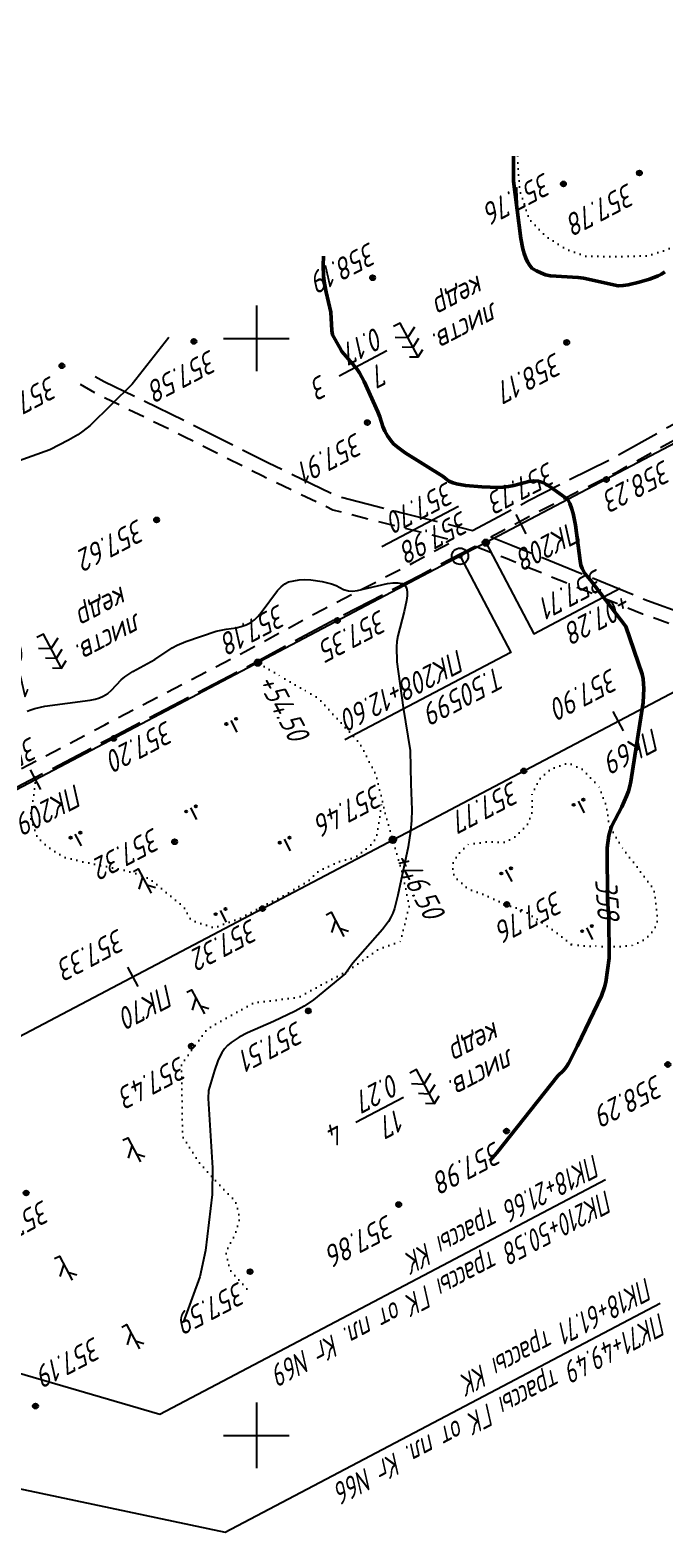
# Model space of a CAD drawing. Extents: x 1516777 to 1518423, y 2190420 to 2191479.
# Drawn here: x 1517558.8 to 1517674.3, y 2190581.3 to 2190856.2 of the extents above; entities that cross this region are included whole.
import ezdxf
from ezdxf.enums import TextEntityAlignment as Align

# ---------------------------------------------------------------- set-up
doc = ezdxf.new("R2010")
doc.units = 0
for name, pattern in [('ИИDash_30_20', [5, 3, -2]), ('ИИDash_80_20', [10, 8, -2]), ('ИИDot', [1, 0, -1])]:
    doc.linetypes.add(name, pattern=pattern)
for name, color, linetype, lineweight in [('ИИ_ГЕОПУНКТ_025', 7, 'Continuous', 25), ('ИИ_ГЕОСЕТКА_025', 3, 'Continuous', 25), ('ИИ_ДОРОГА_025', 7, 'Continuous', 25), ('ИИ_КОНТУР_025', 7, 'ИИDot', 25), ('ИИ_ОТМЕТКА_025', 7, 'Continuous', 25), ('ИИ_ПИКЕТАЖ_025', 7, 'Continuous', 25), ('ИИ_РАЗМЕР_025', 7, 'Continuous', 25), ('ИИ_РЕЛЬЕФ_025', 34, 'Continuous', 25), ('ИИ_РЕЛЬЕФ_050', 34, 'Continuous', 50), ('ИИ_ТРАССА_ТРУБ_025', 7, 'Continuous', 25), ('ИИ_УГОДЬЯ_025', 7, 'Continuous', 25)]:
    doc.layers.add(name, color=color, linetype=linetype, lineweight=lineweight)
doc.styles.add('VNIPISIMPLEXCUR', font='simplex.shx', dxfattribs={"width": 0.8, "oblique": 15})
doc.dimstyles.new('ИИ-2000-м-dm$2', dxfattribs={"dimscale": 2, "dimtxt": 2.5, "dimasz": 2.5, "dimexe": 1.25, "dimexo": 0, "dimgap": 1, "dimtad": 2, "dimtoh": 1, "dimzin": 1, "dimdsep": 46, "dimtxsty": 'VNIPISIMPLEXCUR', "dimcen": 2.5, "dimaunit": 1, "dimazin": 0, "dimtfac": 1, "dimtmove": 1, "dimatfit": 2, "dimfxl": 1, "dimarcsym": 0})

# ---------------------------------------------------------------- blocks, each defined once
blk = doc.blocks.new('ИИ05383')
at = {"color": 0, "linetype": 'Continuous', "lineweight": 25}
for points in [[(0, 1.66), (-0.59, 2.25)], [(0.5, 0), (0, 0), (0, 2.5)], [(0, 0.83), (0.83, 1.66)]]:
    blk.add_lwpolyline(points, dxfattribs=at)
blk = doc.blocks.new('ИИ05407')
at = {"linetype": 'Continuous', "lineweight": 25}
h = blk.add_hatch(color=0, dxfattribs=at)
edge = h.paths.add_edge_path()
edge.add_arc((-0.5, 0.1), 0.1, 0, 360)
h = blk.add_hatch(color=0, dxfattribs=at)
edge = h.paths.add_edge_path()
edge.add_arc((0.5, 0.1), 0.1, 0, 360)
at = {"color": 0, "linetype": 'Continuous', "lineweight": 25}
blk.add_lwpolyline([(0, 0), (0, 1.2)], dxfattribs=at)
for centre in [(-0.5, 0.1), (0.5, 0.1)]:
    blk.add_circle(centre, 0.1, dxfattribs=at)
blk = doc.blocks.new('PICKET')
at = {"color": 0, "linetype": 'Continuous', "lineweight": 25}
for p, q in [((-0.23, 0), (0.23, 0)), ((0, 0.23), (0, -0.23))]:
    blk.add_line(p, q, dxfattribs=at)
blk.add_circle((0, 0), 0.23, dxfattribs=at)
at = {"color": 0, "linetype": 'Continuous', "style": 'VNIPISIMPLEXCUR', "oblique": 15, "width": 0.8}
blk.add_attdef('OTMETKA', (1.25, 0.3), '', height=2, dxfattribs=at)
at = {"color": 8, "linetype": 'Continuous', "style": 'VNIPISIMPLEXCUR', "oblique": 15, "width": 0.8, "flags": 1}
blk.add_attdef('NOMER', (1.25, -2.7), '', height=2, dxfattribs=at)
blk = doc.blocks.new('ИИ050052Р')
at = {"linetype": 'Continuous', "lineweight": 25}
h = blk.add_hatch(color=0, dxfattribs=at)
edge = h.paths.add_edge_path()
edge.add_arc((0, 0), 0.15, 0, 360)
at = {"color": 0, "linetype": 'Continuous', "lineweight": 25}
for radius in [0.75, 0.15]:
    blk.add_circle((0, 0), radius, dxfattribs=at)
at = {"color": 0, "linetype": 'Continuous', "style": 'VNIPISIMPLEXCUR', "oblique": 15, "width": 0.8}
for tag, p in [('CENTRE', (1.45, 0.7)), ('HEIGHT', (1.45, -2.7))]:
    blk.add_attdef(tag, p, '', height=2, dxfattribs=at)
for tag, p in [('NUMBER', (-2, -1)), ('STATIONING', (-2, -4.4)), ('ALPHA', (-2, -7.8))]:
    blk.add_attdef(tag, text='', height=2, dxfattribs=at).set_placement(p, align=Align.RIGHT)
at = {"color": 253, "linetype": 'Continuous', "style": 'VNIPISIMPLEXCUR', "oblique": 15, "width": 0.8, "flags": 1}
blk.add_attdef('NOTE', text='', height=1.6, dxfattribs=at).set_placement((-2, -10.8), align=Align.RIGHT)
blk = doc.blocks.new('ИИ15001')
at = {"color": 0, "linetype": 'Continuous', "lineweight": 25}
blk.add_lwpolyline([(0, 1), (0, -1)], dxfattribs=at)
at = {"color": 0, "linetype": 'Continuous', "lineweight": 25, "style": 'VNIPISIMPLEXCUR', "oblique": 15, "width": 0.8}
blk.add_attdef('STATIONING', text='', height=2, dxfattribs=at).set_placement((0, 2), align=Align.CENTER)
at = {"color": 7, "linetype": 'Continuous', "lineweight": 25, "style": 'VNIPISIMPLEXCUR', "oblique": 15, "width": 0.8}
blk.add_attdef('HEIGHT', text='', height=2, dxfattribs=at).set_placement((0, -2), align=Align.TOP_CENTER)
blk = doc.blocks.new('ИИ15002')
at = {"linetype": 'Continuous', "lineweight": 25}
h = blk.add_hatch(color=0, dxfattribs=at)
edge = h.paths.add_edge_path()
edge.add_arc((0, 0), 0.3, 0, 360)
at = {"color": 0, "linetype": 'Continuous', "lineweight": 25}
blk.add_circle((0, 0), 0.3, dxfattribs=at)
at = {"color": 0, "linetype": 'Continuous', "style": 'VNIPISIMPLEXCUR', "oblique": 15, "width": 0.8}
blk.add_attdef('STATIONING', (1, 1.3), '', height=2, rotation=90, dxfattribs=at)
at = {"color": 7, "linetype": 'Continuous', "style": 'VNIPISIMPLEXCUR', "oblique": 15, "width": 0.8}
blk.add_attdef('HEIGHT', text='', height=2, dxfattribs=at).set_placement((0, -1.3), align=Align.TOP_CENTER)
blk = doc.blocks.new('ИИ053672А')
at = {"color": 0, "linetype": 'Continuous'}
for points in [[(0.7, 3.1), (0, 3.5), (-0.7, 3.1)], [(0, 3.5), (0, 0), (0.7, 0)], [(1, 0.92), (0, 1.5), (-1, 0.92)], [(0.85, 2.01), (0, 2.5), (-0.85, 2.01)]]:
    blk.add_lwpolyline(points, dxfattribs=at)
at = {"color": 0, "linetype": 'Continuous', "style": 'VNIPISIMPLEXCUR', "oblique": 15, "width": 0.8}
blk.add_attdef('RACE1', text='', height=2, dxfattribs=at).set_placement((-2, 2.25), align=Align.RIGHT)
blk.add_attdef('HEIGHT', (2, 2.25), '', height=2, dxfattribs=at)
blk.add_attdef('DISTANCE', text='', height=2, dxfattribs=at).set_placement((8.5, 1.75), align=Align.MIDDLE_LEFT)
blk.add_attdef('RACE2', text='', height=2, dxfattribs=at).set_placement((-2, 1.25), align=Align.TOP_RIGHT)
blk.add_attdef('THICKNESS', text='', height=2, dxfattribs=at).set_placement((2, 1.25), align=Align.TOP_LEFT)
blk = doc.blocks.new('ИИ05012')
at = {"color": 0, "linetype": 'Continuous', "lineweight": 25, "flags": 128}
for points in [[(0, 3), (0, -3)], [(-3, 0), (3, 0)]]:
    blk.add_lwpolyline(points, dxfattribs=at)
blk = doc.blocks.new('ИИ150022')
at = {"color": 0, "linetype": 'Continuous', "style": 'VNIPISIMPLEXCUR', "oblique": 15, "width": 0.8}
for tag, p in [('STATIONING1', (1, 4.7)), ('STATIONING2', (1, 1.3))]:
    blk.add_attdef(tag, p, '', height=2, dxfattribs=at)
at = {"color": 7, "linetype": 'Continuous', "style": 'VNIPISIMPLEXCUR', "oblique": 15, "width": 0.8}
blk.add_attdef('HEIGHT', text='', height=2, dxfattribs=at).set_placement((0, -1.3), align=Align.TOP_CENTER)
blk = doc.blocks.new('*D37')
at = {"layer": 'Defpoints', "color": 0, "transparency": 16777216}
for p in [(1516997.99, 2191462.82), (1518374.71, 2191103.61), (1517445.63, 2190623.9), (1517459.23, 2190587.38), (1517312.46, 2190543.97)]:
    blk.add_point(p, dxfattribs=at)
at = {"layer": 'ИИ_РАЗМЕР_025', "color": 0, "lineweight": -2, "transparency": 16777216}
for p, q in [((1517451.91, 2190631.64), (1517459.4, 2190635.59)), ((1517448.2, 2190623.46), (1517451.91, 2190631.64))]:
    blk.add_line(p, q, dxfattribs=at)
blk.add_arc((1517445.24, 2190613.92), 9.98, 50.8939, 94.6714, dxfattribs=at)
at = {"layer": 'ИИ_РАЗМЕР_025', "color": 0, "transparency": 16777216}
for points in [[(1517444.62, 2190623.24), (1517444.24, 2190624.52), (1517440.59, 2190622.76)], [(1517452.06, 2190622.09), (1517451.02, 2190621.25), (1517454.08, 2190618.58)]]:
    blk.add_solid(points, dxfattribs=at)
at = {"layer": 'ИИ_РАЗМЕР_025', "color": 0, "transparency": 16777216, "insert": (1517457.5, 2190631.19), "char_height": 4, "attachment_point": 5, "rotation": 207.7821, "style": 'VNIPISIMPLEXCUR'}
blk.add_mtext('90%%d', dxfattribs=at)
blk = doc.blocks.new('*D38')
at = {"layer": 'Defpoints', "color": 0, "transparency": 16777216}
for p in [(1518374.71, 2191103.61), (1517383.3, 2190581.34), (1517389.76, 2190577.24), (1517312.46, 2190543.97), (1517433.62, 2190485.82)]:
    blk.add_point(p, dxfattribs=at)
at = {"layer": 'ИИ_РАЗМЕР_025', "color": 0, "lineweight": -2, "transparency": 16777216}
for p, q in [((1517396.55, 2190576.56), (1517404.05, 2190580.5)), ((1517390.59, 2190579.05), (1517396.55, 2190576.56))]:
    blk.add_line(p, q, dxfattribs=at)
blk.add_arc((1517383.32, 2190581.3), 7.61, 328.2344, 357.3275, dxfattribs=at)
at = {"layer": 'ИИ_РАЗМЕР_025', "color": 0, "transparency": 16777216}
for points in [[(1517390.28, 2190580.8), (1517391.58, 2190581.09), (1517390.06, 2190584.85)], [(1517390.25, 2190576.81), (1517389.34, 2190577.78), (1517386.87, 2190574.56)]]:
    blk.add_solid(points, dxfattribs=at)
at = {"layer": 'ИИ_РАЗМЕР_025', "color": 0, "transparency": 16777216, "insert": (1517402.14, 2190576.11), "char_height": 4, "attachment_point": 5, "rotation": 207.7821, "style": 'VNIPISIMPLEXCUR'}
blk.add_mtext('90%%d', dxfattribs=at)
blk = doc.blocks.new('*D39')
at = {"layer": 'Defpoints', "color": 0, "transparency": 16777216}
for p in [(1518374.71, 2191103.61), (1517346.49, 2190565.29), (1517354.45, 2190558.5), (1517312.46, 2190543.97), (1517398.19, 2190467.15)]:
    blk.add_point(p, dxfattribs=at)
at = {"layer": 'ИИ_РАЗМЕР_025', "color": 0, "lineweight": -2, "transparency": 16777216}
blk.add_arc((1517347.89, 2190562.63), 7.75, 327.6817, 357.8802, dxfattribs=at)
at = {"layer": 'ИИ_РАЗМЕР_025', "color": 0, "transparency": 16777216}
for points in [[(1517354.99, 2190562.2), (1517356.29, 2190562.5), (1517354.75, 2190566.25)], [(1517354.89, 2190558), (1517353.99, 2190558.98), (1517351.5, 2190555.78)]]:
    blk.add_solid(points, dxfattribs=at)
at = {"layer": 'ИИ_РАЗМЕР_025', "color": 0, "transparency": 16777216, "insert": (1517360.55, 2190560.37), "char_height": 4, "attachment_point": 5, "rotation": 207.7821, "style": 'VNIPISIMPLEXCUR'}
blk.add_mtext('90%%d', dxfattribs=at)
blk = doc.blocks.new('*D40')
at = {"layer": 'Defpoints', "color": 0, "transparency": 16777216}
for p in [(1518374.71, 2191103.61), (1517312.46, 2190543.97), (1517312.46, 2190543.97), (1517316.73, 2190536.61), (1517283.12, 2190423.93)]:
    blk.add_point(p, dxfattribs=at)
at = {"layer": 'ИИ_РАЗМЕР_025', "color": 0, "lineweight": -2, "transparency": 16777216}
for p, q in [((1517319.17, 2190538.73), (1517325.54, 2190526.65)), ((1517325.54, 2190526.65), (1517340.04, 2190534.3))]:
    blk.add_line(p, q, dxfattribs=at)
blk.add_arc((1517312.46, 2190543.97), 8.51, 283.4479, 0.5992, dxfattribs=at)
at = {"layer": 'ИИ_РАЗМЕР_025', "color": 0, "transparency": 16777216}
for points in [[(1517320.32, 2190543.89), (1517321.62, 2190544.22), (1517319.99, 2190547.94)], [(1517314.44, 2190535.03), (1517314.44, 2190536.36), (1517310.44, 2190535.7)]]:
    blk.add_solid(points, dxfattribs=at)
at = {"layer": 'ИИ_РАЗМЕР_025', "color": 0, "transparency": 16777216, "insert": (1517334.81, 2190527.72), "char_height": 4, "attachment_point": 5, "rotation": 207.7821, "style": 'VNIPISIMPLEXCUR'}
blk.add_mtext("131°31'", dxfattribs=at)
blk = doc.blocks.new('*D41')
at = {"layer": 'Defpoints', "color": 0, "transparency": 16777216}
for p in [(1516997.99, 2191462.82), (1517637.12, 2190760.28), (1517426.98, 2190659.79), (1517400.06, 2190635.39), (1517459.23, 2190587.38)]:
    blk.add_point(p, dxfattribs=at)
at = {"layer": 'ИИ_РАЗМЕР_025', "color": 0, "lineweight": -2, "transparency": 16777216}
for p, q in [((1517435.44, 2190666.61), (1517442.94, 2190670.56)), ((1517429.66, 2190659.33), (1517435.44, 2190666.61))]:
    blk.add_line(p, q, dxfattribs=at)
blk.add_arc((1517426.57, 2190649.36), 10.44, 49.8774, 95.6874, dxfattribs=at)
at = {"layer": 'ИИ_РАЗМЕР_025', "color": 0, "transparency": 16777216}
for points in [[(1517425.73, 2190659.11), (1517425.35, 2190660.38), (1517421.71, 2190658.59)], [(1517433.82, 2190657.76), (1517432.78, 2190656.92), (1517435.81, 2190654.22)]]:
    blk.add_solid(points, dxfattribs=at)
at = {"layer": 'ИИ_РАЗМЕР_025', "color": 0, "transparency": 16777216, "insert": (1517441.03, 2190666.17), "char_height": 4, "attachment_point": 5, "rotation": 207.7821, "style": 'VNIPISIMPLEXCUR'}
blk.add_mtext('90%%d', dxfattribs=at)

msp = doc.modelspace()

# ---------------------------------------------------------------- linework, layer by layer
at = {"layer": 'ИИ_ГЕОПУНКТ_025', "elevation": -4.39}
for points in [[(1517636.819, 2190769.379), (1517622.841, 2190762.015)], [(1517637.12, 2190760.28), (1517646.357, 2190742.747), (1517616.097, 2190726.805)]]:
    msp.add_lwpolyline(points, dxfattribs=at)
at = {"layer": 'ИИ_ДОРОГА_025', "linetype": 'ИИDash_80_20', "flags": 128}
for points in [[(1517639.369, 2190764.985), (1517644.163, 2190767.511), (1517649.587, 2190770.433), (1517656.941, 2190774.176), (1517664.58, 2190777.988), (1517674.98, 2190783.801), (1517684.176, 2190788.73), (1517697.522, 2190795.721), (1517711.331, 2190802.988), (1517728.343, 2190812.139), (1517741.528, 2190818.933), (1517752.694, 2190824.662), (1517767.408, 2190832.187), (1517779.051, 2190839.002), (1517789.992, 2190844.614), (1517803.344, 2190851.798), (1517817.037, 2190858.666), (1517831.335, 2190866.257), (1517856.639, 2190879.219), (1517876.395, 2190889.646), (1517887.535, 2190896.202), (1517902.544, 2190904.108), (1517917.684, 2190912.222), (1517927.845, 2190917.574), (1517945.302, 2190926.771), (1517966.397, 2190937.261), (1517985.624, 2190947.597), (1517994.283, 2190952.109), (1517997.892, 2190953.931), (1517999.646, 2190954.898), (1518008.078, 2190959.486), (1518018.798, 2190964.763), (1518035.591, 2190973.732), (1518049.699, 2190980.715), (1518052.887, 2190982.394), (1518056.523, 2190984.447), (1518059.909, 2190986.253), (1518063.365, 2190988.218), (1518066.641, 2190989.98), (1518070.852, 2190992.4), (1518075.312, 2190994.9), (1518079.062, 2190996.976), (1518085.686, 2191000.694), (1518088.55, 2191002.15), (1518088.8, 2191002.286), (1518093.557, 2191004.864), (1518097.985, 2191006.821), (1518101.354, 2191008.343), (1518106.023, 2191010.682), (1518110.908, 2191013.255), (1518115.302, 2191015.691), (1518119.014, 2191017.81), (1518124.07, 2191020.361), (1518129.024, 2191022.884), (1518134.936, 2191025.848), (1518143.333, 2191030.331), (1518151.611, 2191034.633), (1518159.438, 2191038.702), (1518165.776, 2191042.116), (1518173.176, 2191046.013), (1518181.88, 2191050.598), (1518188.366, 2191053.89), (1518194.298, 2191057.098), (1518199.687, 2191059.969), (1518204.693, 2191063.958), (1518207.049, 2191065.908), (1518208.568, 2191067.21), (1518210.998, 2191068.534), (1518214.159, 2191069.77), (1518217.421, 2191071.264), (1518221.975, 2191072.988), (1518225.595, 2191074.106), (1518229.415, 2191076.383), (1518233.842, 2191078.152), (1518241.544, 2191082.418), (1518247.909, 2191085.467), (1518251.779, 2191087.439), (1518254.542, 2191088.928), (1518257.464, 2191090.399), (1518262.491, 2191092.946), (1518271.712, 2191097.938), (1518281.797, 2191103.15), (1518287.664, 2191106.153), (1518293.094, 2191109.137), (1518297.579, 2191111.378), (1518301.112, 2191113.243), (1518303.993, 2191115.094), (1518307.633, 2191116.741), (1518313.541, 2191119.924), (1518316.327, 2191121.327), (1518319.607, 2191122.88)], [(1517642.706, 2190763.804), (1517646.373, 2190762.382), (1517671.272, 2190752.235), (1517690.556, 2190745.311), (1517707.985, 2190741.988), (1517718.885, 2190742.215), (1517730.452, 2190744.619), (1517741.78, 2190747.952), (1517767.338, 2190757.936), (1517792.022, 2190765.499), (1517821.583, 2190774.45), (1517864.349, 2190788.733), (1517898.746, 2190798.952), (1517931.206, 2190809.766), (1517969.377, 2190822.242)], [(1517570.637, 2190793.072), (1517572.243, 2190792.168), (1517588.136, 2190784.401), (1517602.193, 2190777.32), (1517614.851, 2190771.226), (1517626.808, 2190768.124), (1517639.369, 2190764.985)], [(1517483.328, 2190679.397), (1517536.684, 2190707.867), (1517573.57, 2190727.244), (1517599.175, 2190740.618), (1517613.453, 2190748.352), (1517629.999, 2190756.895), (1517635.241, 2190759.768), (1517639.866, 2190762.117)]]:
    msp.add_lwpolyline(points, dxfattribs=at)
at = {"layer": 'ИИ_ДОРОГА_025', "linetype": 'ИИDash_30_20', "flags": 128}
for points in [[(1517642.706, 2190763.804), (1517645.386, 2190765.216), (1517650.794, 2190768.13), (1517658.111, 2190771.855), (1517665.795, 2190775.689), (1517676.229, 2190781.52), (1517685.394, 2190786.433), (1517698.73, 2190793.419), (1517712.552, 2190800.693), (1517729.555, 2190809.838), (1517742.717, 2190816.621), (1517753.879, 2190822.348), (1517768.657, 2190829.906), (1517780.302, 2190836.721), (1517791.201, 2190842.312), (1517804.543, 2190849.49), (1517818.23, 2190856.356), (1517832.537, 2190863.952), (1517857.839, 2190876.912), (1517877.662, 2190887.375), (1517888.801, 2190893.93), (1517903.764, 2190901.812), (1517918.904, 2190909.926), (1517929.057, 2190915.273), (1517946.487, 2190924.457), (1517967.591, 2190934.952), (1517986.84, 2190945.299), (1517995.469, 2190949.795), (1517999.106, 2190951.632), (1518000.895, 2190952.617), (1518009.274, 2190957.177), (1518019.985, 2190962.449), (1518036.78, 2190971.419), (1518050.881, 2190978.399), (1518054.132, 2190980.112), (1518057.774, 2190982.167), (1518061.163, 2190983.976), (1518064.623, 2190985.943), (1518067.905, 2190987.707), (1518072.135, 2190990.139), (1518076.577, 2190992.628), (1518080.328, 2190994.705), (1518086.912, 2190998.401), (1518089.759, 2190999.848), (1518090.039, 2191000), (1518094.704, 2191002.528), (1518099.046, 2191004.447), (1518102.472, 2191005.995), (1518107.211, 2191008.369), (1518112.144, 2191010.967), (1518116.577, 2191013.425), (1518120.245, 2191015.519), (1518125.246, 2191018.042), (1518130.196, 2191020.564), (1518136.131, 2191023.539), (1518144.545, 2191028.03), (1518152.81, 2191032.326), (1518160.654, 2191036.403), (1518166.999, 2191039.821), (1518174.388, 2191043.713), (1518183.074, 2191048.289), (1518189.573, 2191051.587), (1518195.528, 2191054.807), (1518201.121, 2191057.787), (1518206.332, 2191061.939), (1518208.723, 2191063.919), (1518210.052, 2191065.057), (1518212.098, 2191066.172), (1518215.175, 2191067.375), (1518218.423, 2191068.863), (1518222.82, 2191070.527), (1518226.66, 2191071.713), (1518230.57, 2191074.044), (1518234.959, 2191075.798), (1518242.737, 2191080.106), (1518249.061, 2191083.136), (1518252.986, 2191085.136), (1518255.743, 2191086.622), (1518258.637, 2191088.078), (1518263.698, 2191090.643), (1518272.928, 2191095.64), (1518282.987, 2191100.838), (1518288.882, 2191103.856), (1518294.302, 2191106.834), (1518298.768, 2191109.066), (1518302.423, 2191110.996), (1518305.238, 2191112.804), (1518308.787, 2191114.409), (1518314.742, 2191117.618), (1518317.468, 2191118.991), (1518320.446, 2191120.4)], [(1517567.899, 2190791.63), (1517571.033, 2190789.865), (1517586.98, 2190782.072), (1517601.045, 2190774.987), (1517613.952, 2190768.773), (1517626.166, 2190765.604), (1517636.102, 2190763.121)], [(1517482.126, 2190681.703), (1517535.467, 2190710.164), (1517572.364, 2190729.547), (1517597.954, 2190742.914), (1517612.237, 2190750.65), (1517628.778, 2190759.191), (1517634.027, 2190762.068), (1517636.102, 2190763.121)], [(1517639.866, 2190762.117), (1517645.413, 2190759.966), (1517670.342, 2190749.806), (1517689.869, 2190742.795), (1517707.767, 2190739.383), (1517719.179, 2190739.621), (1517731.085, 2190742.095), (1517737.269, 2190743.915)]]:
    msp.add_lwpolyline(points, dxfattribs=at)
at = {"layer": 'ИИ_КОНТУР_025', "flags": 128}
for points in [[(1517688.188, 2190854.999), (1517691.181, 2190853.069), (1517694.806, 2190852.43), (1517701.309, 2190852.217), (1517703.761, 2190850.939), (1517707.919, 2190846.571), (1517708.025, 2190842.31), (1517706.426, 2190835.812), (1517703.761, 2190831.87), (1517697.045, 2190825.266), (1517690.222, 2190820.898), (1517681.48, 2190818.874), (1517674.551, 2190816.104), (1517671.422, 2190815.061), (1517665.697, 2190814.909), (1517659.834, 2190815.016), (1517656.422, 2190816.294), (1517652.691, 2190818.638), (1517649.706, 2190821.727), (1517648, 2190827.053), (1517647.574, 2190832.699), (1517647.73, 2190833.686)], [(1517598.29, 2190626.739), (1517595.208, 2190630.127), (1517594.421, 2190633.468), (1517596.191, 2190636.81), (1517596.978, 2190639.758), (1517596.191, 2190642.707), (1517593.831, 2190645.065), (1517589.7, 2190649.586), (1517586.552, 2190654.5), (1517586.356, 2190667.669), (1517591.077, 2190674.156), (1517599.535, 2190678.873), (1517607.6, 2190679.856), (1517616.452, 2190684.574), (1517622.353, 2190688.701), (1517626.287, 2190690.077), (1517627.861, 2190696.564), (1517626.68, 2190702.264), (1517623.73, 2190712.485), (1517621.763, 2190720.544), (1517618.812, 2190726.244), (1517611.321, 2190734.38), (1517608.961, 2190735.756), (1517604.24, 2190738.508), (1517599.995, 2190741.062)], [(1517559.859, 2190720.041), (1517559.504, 2190717.309), (1517559.093, 2190714.777), (1517558.789, 2190712.654), (1517560.079, 2190709.091), (1517561.9, 2190707.347), (1517564.859, 2190705.452), (1517568.273, 2190704.618), (1517571.763, 2190703.86), (1517575.557, 2190703.177), (1517578.44, 2190702.343), (1517580.64, 2190701.434), (1517583.447, 2190699.083), (1517586.773, 2190696.34), (1517588.052, 2190693.956), (1517592.3, 2190692.54), (1517597.276, 2190694.385), (1517601.504, 2190696.635), (1517605.104, 2190698.498), (1517609.346, 2190700.966), (1517611.276, 2190702.87), (1517614.958, 2190704.569), (1517618.074, 2190705.422), (1517620.686, 2190707.466), (1517621.897, 2190708.955), (1517622.932, 2190715.755)]]:
    msp.add_lwpolyline(points, dxfattribs=at)
msp.add_lwpolyline([(1517657.377, 2190689.514), (1517654.497, 2190691.799), (1517651.618, 2190693.83), (1517648.23, 2190695.946), (1517645.35, 2190696.793), (1517641.962, 2190698.401), (1517638.658, 2190699.586), (1517636.032, 2190701.871), (1517635.694, 2190703.987), (1517636.71, 2190705.934), (1517638.658, 2190707.796), (1517642.046, 2190708.219), (1517645.265, 2190708.134), (1517647.298, 2190709.235), (1517649.331, 2190711.266), (1517650.262, 2190713.636), (1517650.262, 2190716.852), (1517651.533, 2190719.561), (1517653.65, 2190721.507), (1517656.784, 2190722.608), (1517659.495, 2190721.423), (1517662.46, 2190718.206), (1517663.815, 2190714.651), (1517664.323, 2190711.097), (1517666.695, 2190707.119), (1517669.744, 2190703.141), (1517672.454, 2190699.501), (1517672.878, 2190696.623), (1517673.132, 2190693.915), (1517672.454, 2190692.138), (1517670.845, 2190690.445), (1517668.473, 2190689.344), (1517666.017, 2190689.091), (1517661.867, 2190689.175), (1517659.918, 2190689.26)], close=True, dxfattribs=at)
at = {"layer": 'ИИ_ПИКЕТАЖ_025', "color": 4, "elevation": 357.71}
msp.add_lwpolyline([(1517641.825, 2190762.758), (1517650.571, 2190746.155), (1517666.329, 2190754.457)], dxfattribs=at)
at = {"layer": 'ИИ_ПИКЕТАЖ_025'}
for points, elevation in [([(1517426.573, 2190649.358), (1517582.403, 2190603.865), (1517663.606, 2190646.645)], 356.28), ([(1517445.262, 2190613.886), (1517594.293, 2190582.333), (1517673.604, 2190624.117)], 356.75)]:
    msp.add_lwpolyline(points, dxfattribs=dict(at, elevation=elevation))
at = {"layer": 'ИИ_РЕЛЬЕФ_025', "elevation": 357.5}
for points in [[(1517584.047, 2190800.137), (1517577.345, 2190791.679), (1517569.699, 2190784.123), (1517568.377, 2190783.057), (1517567.484, 2190782.437), (1517565.748, 2190781.428), (1517562.34, 2190779.69), (1517555.899, 2190777.347)], [(1517558.219, 2190732.015), (1517558.882, 2190732.304), (1517559.654, 2190732.55), (1517561.464, 2190732.935), (1517569.741, 2190734.04), (1517570.615, 2190734.239), (1517571.397, 2190734.474), (1517572.071, 2190734.751), (1517572.931, 2190735.268), (1517573.624, 2190735.852), (1517575.346, 2190737.727), (1517576.021, 2190738.299), (1517577.499, 2190739.256), (1517581.506, 2190741.459), (1517584.646, 2190743.555), (1517585.548, 2190744.042), (1517587.172, 2190744.739), (1517592.691, 2190746.623), (1517594.511, 2190746.963), (1517596.34, 2190747.257), (1517597.242, 2190747.472), (1517598.128, 2190747.778), (1517598.992, 2190748.209), (1517599.65, 2190748.687), (1517600.28, 2190749.3), (1517600.89, 2190750.017), (1517603.877, 2190754.024), (1517604.513, 2190754.685), (1517605.178, 2190755.224), (1517605.88, 2190755.608), (1517606.821, 2190755.819), (1517607.817, 2190755.981), (1517608.857, 2190756.039), (1517609.922, 2190755.965), (1517611.968, 2190755.647), (1517613.693, 2190755.275), (1517614.534, 2190754.972), (1517615.899, 2190754.203), (1517616.793, 2190753.955), (1517617.532, 2190753.939), (1517618.431, 2190754.052), (1517623.916, 2190755.297), (1517624.929, 2190755.436), (1517625.82, 2190755.458), (1517626.549, 2190755.325), (1517627.076, 2190755.004), (1517627.378, 2190754.51), (1517627.513, 2190753.863), (1517627.507, 2190753.084), (1517627.386, 2190752.196), (1517626.909, 2190750.179), (1517625.76, 2190745.797), (1517625.588, 2190744.757), (1517625.516, 2190743.783), (1517625.626, 2190741.007), (1517626.732, 2190732.688), (1517628.051, 2190724.851), (1517628.153, 2190718.816), (1517628.329, 2190714.056), (1517628.282, 2190712.108), (1517628.117, 2190710.18), (1517627.672, 2190707.312), (1517625.803, 2190698.509), (1517625.181, 2190696.072), (1517624.894, 2190695.229), (1517624.467, 2190694.333), (1517624.062, 2190693.668), (1517623.016, 2190692.248), (1517617.606, 2190686.095), (1517616.222, 2190684.186), (1517610.389, 2190679.389), (1517608.723, 2190678.255), (1517607.057, 2190677.314), (1517603.137, 2190675.485), (1517598.367, 2190673.365), (1517596.883, 2190672.589), (1517596.292, 2190672.22), (1517595.417, 2190671.605), (1517594.761, 2190671.066), (1517594.221, 2190670.482), (1517593.692, 2190669.734), (1517593.319, 2190669.063), (1517592.983, 2190668.292), (1517592.387, 2190666.54), (1517591.263, 2190662.852), (1517591.205, 2190661.39), (1517591.984, 2190648.778), (1517591.934, 2190643.908), (1517590.73, 2190633.735), (1517589.705, 2190628.902), (1517586.655, 2190620.609)]]:
    msp.add_lwpolyline(points, dxfattribs=at)
at = {"layer": 'ИИ_РЕЛЬЕФ_050', "elevation": 358}
for points in [[(1517674.469, 2190812.144), (1517673.827, 2190811.699), (1517673.237, 2190811.417), (1517671.66, 2190810.806), (1517669.756, 2190810.222), (1517667.77, 2190809.776), (1517666.823, 2190809.639), (1517665.946, 2190809.577), (1517659.594, 2190810.983), (1517658.637, 2190811.121), (1517653.594, 2190811.402), (1517652.682, 2190811.609), (1517651.846, 2190811.936), (1517651.049, 2190812.321), (1517650.289, 2190812.766), (1517649.83, 2190813.302), (1517649.434, 2190813.935), (1517649.093, 2190814.655), (1517648.803, 2190815.454), (1517648.557, 2190816.322), (1517648.174, 2190818.227), (1517646.858, 2190828.691), (1517646.846, 2190833.22)], [(1517612.234, 2190814.987), (1517612.196, 2190813.293), (1517612.26, 2190811.394), (1517612.362, 2190810.359), (1517612.714, 2190808.436), (1517613.592, 2190804.765), (1517613.725, 2190801.429), (1517613.888, 2190800.663), (1517615.149, 2190798.38), (1517615.598, 2190797.633), (1517618.282, 2190794.471), (1517618.787, 2190793.726), (1517619.674, 2190792.118), (1517622.138, 2190786.587), (1517622.486, 2190785.715), (1517623.077, 2190783.959), (1517623.424, 2190783.086), (1517623.874, 2190782.227), (1517624.476, 2190781.385), (1517625.016, 2190780.806), (1517625.646, 2190780.236), (1517627.121, 2190779.124), (1517634.038, 2190774.799), (1517635.097, 2190773.995), (1517635.856, 2190773.65), (1517636.475, 2190773.487), (1517638.101, 2190773.209), (1517641.097, 2190772.929), (1517644.106, 2190772.844), (1517644.985, 2190772.865), (1517645.967, 2190772.976), (1517646.922, 2190773.19), (1517649.646, 2190773.922), (1517650.513, 2190774.017), (1517651.364, 2190773.95), (1517652.182, 2190773.705), (1517652.969, 2190773.317), (1517653.734, 2190772.827), (1517656.734, 2190770.599), (1517657.124, 2190769.902), (1517657.451, 2190769.058), (1517657.723, 2190768.094), (1517658.139, 2190765.921), (1517658.983, 2190759.429), (1517659.157, 2190758.644), (1517659.363, 2190758.017), (1517659.869, 2190757.107), (1517660.916, 2190755.915), (1517667.318, 2190747.483), (1517670.301, 2190738.788), (1517670.472, 2190737.962), (1517670.576, 2190737.03), (1517670.592, 2190736.154), (1517670.489, 2190733.623), (1517668.269, 2190719.228), (1517668.071, 2190718.335), (1517667.823, 2190717.448), (1517667.483, 2190716.51), (1517666.583, 2190714.587), (1517664.748, 2190710.98), (1517664.458, 2190710.219), (1517664.23, 2190709.356), (1517663.902, 2190707.108), (1517663.971, 2190697.531), (1517664.234, 2190694.646), (1517664.323, 2190686.989), (1517663.672, 2190682.62), (1517663.439, 2190681.724), (1517662.869, 2190680.149), (1517658.537, 2190670.993), (1517656.903, 2190667.778), (1517656.488, 2190667.127), (1517655.982, 2190666.522), (1517654.961, 2190665.529), (1517643.808, 2190651.536), (1517642.561, 2190650.062)]]:
    msp.add_lwpolyline(points, dxfattribs=at)
at = {"layer": 'ИИ_ТРАССА_ТРУБ_025', "color": 4}
for points in [[(1518356.054, 2191139.03), (1518326.78, 2191123.61), (1518126.36, 2191018.02), (1517878.75, 2190887.57), (1517637.12, 2190760.28), (1517400.06, 2190635.39), (1517285.1, 2190853.45), (1517160.06, 2191090.88), (1517083.07, 2191237.03), (1516971.455, 2191448.836)], [(1518374.713, 2191103.607), (1517312.459, 2190543.969), (1516865.23, 2191392.859)]]:
    msp.add_lwpolyline(points, dxfattribs=at)
at = {"layer": 'ИИ_УГОДЬЯ_025'}
for points in [[(1517623.759, 2190797.704), (1517615.074, 2190793.128)], [(1517626.802, 2190661.608), (1517618.117, 2190657.032)]]:
    msp.add_lwpolyline(points, dxfattribs=at)

# ---------------------------------------------------------------- block references
at = {"layer": 'ИИ_ГЕОПУНКТ_025'}
ref = msp.add_blockref('ИИ050052Р', (1517637.12, 2190760.28, 357.7), dxfattribs=dict(at, xscale=2, yscale=2, zscale=2, rotation=207.7819444444445))
ref.add_attrib('NUMBER', 'Т.50599', dxfattribs={"layer": '0', "color": 0, "linetype": 'Continuous', "height": 4, "rotation": 207.78194, "style": 'VNIPISIMPLEXCUR', "oblique": 15, "width": 0.8}).set_placement((1517630.373, 2190733.161), align=Align.RIGHT)
ref.add_attrib('CENTRE', '357.98', (1517637.594, 2190768.724), dxfattribs={"layer": '0', "color": 0, "linetype": 'Continuous', "height": 4, "rotation": 207.78194, "style": 'VNIPISIMPLEXCUR', "oblique": 15, "width": 0.8})
ref.add_attrib('HEIGHT', '357.70', (1517634.919, 2190774.043), dxfattribs={"layer": '0', "color": 0, "linetype": 'Continuous', "height": 4, "rotation": 207.78194, "style": 'VNIPISIMPLEXCUR', "oblique": 15, "width": 0.8})
ref.add_attrib('STATIONING', 'ПК208+12.60', dxfattribs={"layer": '0', "color": 0, "linetype": 'Continuous', "height": 4, "rotation": 207.78194, "style": 'VNIPISIMPLEXCUR', "oblique": 15, "width": 0.8}).set_placement((1517615.244, 2190732.072), align=Align.RIGHT)
at = {"layer": 'ИИ_ГЕОСЕТКА_025', "xscale": 2, "yscale": 2, "zscale": 2}
for p in [(1517600, 2190800), (1517600, 2190600)]:
    msp.add_blockref('ИИ05012', p, dxfattribs=at)
at = {"layer": 'ИИ_ОТМЕТКА_025'}
ref = msp.add_blockref('PICKET', (1517655.967, 2190828.166, 357.76), dxfattribs=dict(at, xscale=2, yscale=2, zscale=2, rotation=207.7819444444445))
ref.add_attrib('OTMETKA', '357.76', (1517652.632, 2190830.368, 357.76), dxfattribs={"layer": '0', "color": 0, "linetype": 'Continuous', "height": 4, "rotation": 207.78194, "style": 'VNIPISIMPLEXCUR', "oblique": 15, "width": 0.8})
at = {"layer": 'ИИ_ОТМЕТКА_025', "xscale": 2, "yscale": 2, "zscale": 2, "rotation": 207.7819444444445}
for p, values in [((1517669.799, 2190830.153, 357.78), {'OTMETKA': '357.78'}), ((1517656.567, 2190799.27, 358.17), {'OTMETKA': '358.17'}), ((1517564.553, 2190795.005, 357.22), {'OTMETKA': '357.22'}), ((1517620.237, 2190784.659, 357.91), {'OTMETKA': '357.91'}), ((1517648.746, 2190721.138, 357.77), {'OTMETKA': '357.77'}), ((1517601.114, 2190696.044, 357.32), {'OTMETKA': '357.32'}), ((1517609.47, 2190677.39, 357.51), {'OTMETKA': '357.51'}), ((1517588.152, 2190670.965, 357.43), {'OTMETKA': '357.43'}), ((1517674.99, 2190667.62, 358.29), {'OTMETKA': '358.29'}), ((1517645.59, 2190655.471, 357.98), {'OTMETKA': '357.98'}), ((1517625.94, 2190642.09, 357.86), {'OTMETKA': '357.86'}), ((1517598.85, 2190629.85, 357.59), {'OTMETKA': '357.59'})]:
    msp.add_blockref('PICKET', p, dxfattribs=at).add_auto_attribs(values)
at = {"layer": 'ИИ_ОТМЕТКА_025'}
ref = msp.add_blockref('PICKET', (1517621.19, 2190811.068, 358.19), dxfattribs=dict(at, xscale=2, yscale=2, zscale=2, rotation=207.7819444444445))
ref.add_attrib('OTMETKA', '358.19', (1517620.784, 2190817.693, 358.19), dxfattribs={"layer": '0', "color": 0, "linetype": 'Continuous', "height": 4, "rotation": 207.78194, "style": 'VNIPISIMPLEXCUR', "oblique": 15, "width": 0.8})
ref = msp.add_blockref('PICKET', (1517588.61, 2190799.45, 357.58), dxfattribs=dict(at, xscale=2, yscale=2, zscale=2, rotation=207.7819444444445))
ref.add_attrib('OTMETKA', '357.58', (1517591.696, 2190798.082, 357.58), dxfattribs={"layer": '0', "color": 0, "linetype": 'Continuous', "height": 4, "rotation": 207.78194, "style": 'VNIPISIMPLEXCUR', "oblique": 15, "width": 0.8})
ref = msp.add_blockref('PICKET', (1517663.8, 2190774.27, 358.23), dxfattribs=dict(at, xscale=2, yscale=2, zscale=2, rotation=207.7819444444445))
ref.add_attrib('OTMETKA', '358.23', (1517674.47, 2190778.004, -355.17), dxfattribs={"layer": '0', "color": 0, "linetype": 'Continuous', "height": 4, "rotation": 207.78194, "style": 'VNIPISIMPLEXCUR', "oblique": 15, "width": 0.8})
ref = msp.add_blockref('PICKET', (1517581.819, 2190766.901, 357.62), dxfattribs=dict(at, xscale=2, yscale=2, zscale=2, rotation=207.7819444444445))
ref.add_attrib('OTMETKA', '357.62', (1517578.541, 2190767.203, 357.62), dxfattribs={"layer": '0', "color": 0, "linetype": 'Continuous', "height": 4, "rotation": 207.78194, "style": 'VNIPISIMPLEXCUR', "oblique": 15, "width": 0.8})
ref = msp.add_blockref('PICKET', (1517614.76, 2190748.57, 357.35), dxfattribs=dict(at, xscale=2, yscale=2, zscale=2, rotation=207.7819444444445))
ref.add_attrib('OTMETKA', '357.35', (1517622.676, 2190750.666, -356.05), dxfattribs={"layer": '0', "color": 0, "linetype": 'Continuous', "height": 4, "rotation": 207.78194, "style": 'VNIPISIMPLEXCUR', "oblique": 15, "width": 0.8})
ref = msp.add_blockref('PICKET', (1517573.99, 2190727.06, 357.2), dxfattribs=dict(at, xscale=2, yscale=2, zscale=2, rotation=207.7819444444445))
ref.add_attrib('OTMETKA', '357.20', (1517583.774, 2190730.463, -356.2), dxfattribs={"layer": '0', "color": 0, "linetype": 'Continuous', "height": 4, "rotation": 207.78194, "style": 'VNIPISIMPLEXCUR', "oblique": 15, "width": 0.8})
ref = msp.add_blockref('PICKET', (1517585.108, 2190708.225, 357.32), dxfattribs=dict(at, xscale=2, yscale=2, zscale=2, rotation=207.7819444444445))
ref.add_attrib('OTMETKA', '357.32', (1517581.386, 2190710.926, 357.32), dxfattribs={"layer": '0', "color": 0, "linetype": 'Continuous', "height": 4, "rotation": 207.78194, "style": 'VNIPISIMPLEXCUR', "oblique": 15, "width": 0.8})
ref = msp.add_blockref('PICKET', (1517645.64, 2190696.81, 357.76), dxfattribs=dict(at, xscale=2, yscale=2, zscale=2, rotation=207.7819444444445))
ref.add_attrib('OTMETKA', '357.76', (1517654.825, 2190699.421, 357.76), dxfattribs={"layer": '0', "color": 0, "linetype": 'Continuous', "height": 4, "rotation": 207.78194, "style": 'VNIPISIMPLEXCUR', "oblique": 15, "width": 0.8})
ref = msp.add_blockref('PICKET', (1517558.05, 2190644.19, 357.17), dxfattribs=dict(at, xscale=2, yscale=2, zscale=2, rotation=207.7819444444445))
ref.add_attrib('OTMETKA', '357.17', (1517561.258, 2190643.061, 357.17), dxfattribs={"layer": '0', "color": 0, "linetype": 'Continuous', "height": 4, "rotation": 207.78194, "style": 'VNIPISIMPLEXCUR', "oblique": 15, "width": 0.8})
ref = msp.add_blockref('PICKET', (1517559.75, 2190605.35, 357.19), dxfattribs=dict(at, xscale=2, yscale=2, zscale=2, rotation=207.7819444444445))
ref.add_attrib('OTMETKA', '357.19', (1517570.603, 2190618.113, 357.19), dxfattribs={"layer": '0', "color": 0, "linetype": 'Continuous', "height": 4, "rotation": 207.78194, "style": 'VNIPISIMPLEXCUR', "oblique": 15, "width": 0.8})
at = {"layer": 'ИИ_ПИКЕТАЖ_025', "color": 4}
ref = msp.add_blockref('ИИ15001', (1517648.267, 2190766.152, 357.73), dxfattribs=dict(at, xscale=2, yscale=2, zscale=2, rotation=207.7801))
ref.add_attrib('STATIONING', 'ПК208', dxfattribs={"layer": '0', "color": 0, "linetype": 'Continuous', "lineweight": 25, "height": 4, "rotation": 207.7801, "style": 'VNIPISIMPLEXCUR', "oblique": 15, "width": 0.8}).set_placement((1517652.843, 2190764.295), align=Align.CENTER)
ref.add_attrib('HEIGHT', '357.73', dxfattribs={"layer": '0', "color": 7, "linetype": 'Continuous', "lineweight": 25, "height": 4, "rotation": 207.78194, "style": 'VNIPISIMPLEXCUR', "oblique": 15, "width": 0.8}).set_placement((1517649.615, 2190771.126), align=Align.TOP_CENTER)
ref = msp.add_blockref('ИИ15002', (1517641.825, 2190762.758, 357.71), dxfattribs=dict(at, xscale=2, yscale=2, zscale=2, rotation=297.7797222222222))
ref.add_attrib('STATIONING', '+07.28', (1517667.295, 2190753.78, 357.71), dxfattribs={"layer": '0', "color": 0, "linetype": 'Continuous', "height": 4, "rotation": 207.78194, "style": 'VNIPISIMPLEXCUR', "oblique": 15, "width": 0.8})
ref.add_attrib('HEIGHT', '357.71', dxfattribs={"layer": '0', "color": 7, "linetype": 'Continuous', "height": 4, "rotation": 207.78194, "style": 'VNIPISIMPLEXCUR', "oblique": 15, "width": 0.8}).set_placement((1517658.705, 2190751.805, -1.98), align=Align.TOP_CENTER)
ref = msp.add_blockref('ИИ15002', (1517600.297, 2190740.88, 357.18), dxfattribs=dict(at, xscale=2, yscale=2, zscale=2, rotation=297.7797222222222))
ref.add_attrib('STATIONING', '+54.50', (1517600.104, 2190737.576, 715.9), dxfattribs={"layer": '0', "color": 0, "linetype": 'Continuous', "height": 4, "rotation": 297.77972, "style": 'VNIPISIMPLEXCUR', "oblique": 15, "width": 0.8})
ref.add_attrib('HEIGHT', '357.18', dxfattribs={"layer": '0', "color": 7, "linetype": 'Continuous', "height": 4, "rotation": 207.78194, "style": 'VNIPISIMPLEXCUR', "oblique": 15, "width": 0.8}).set_placement((1517600.681, 2190745.287, 356.21), align=Align.TOP_CENTER)
ref = msp.add_blockref('ИИ15001', (1517665.974, 2190730.215, 357.9), dxfattribs=dict(at, xscale=2, yscale=2, zscale=2, rotation=207.7821))
ref.add_attrib('STATIONING', 'ПК69', dxfattribs={"layer": '0', "color": 0, "linetype": 'Continuous', "lineweight": 25, "height": 4, "rotation": 207.7821, "style": 'VNIPISIMPLEXCUR', "oblique": 15, "width": 0.8}).set_placement((1517667.838, 2190726.676), align=Align.CENTER)
ref.add_attrib('HEIGHT', '357.90', dxfattribs={"layer": '0', "color": 7, "linetype": 'Continuous', "lineweight": 25, "height": 4, "rotation": 207.78194, "style": 'VNIPISIMPLEXCUR', "oblique": 15, "width": 0.8}).set_placement((1517661.013, 2190733.488), align=Align.TOP_CENTER)
ref = msp.add_blockref('ИИ15001', (1517559.794, 2190719.543, 357.3), dxfattribs=dict(at, xscale=2, yscale=2, zscale=2, rotation=207.7814999999999))
ref.add_attrib('STATIONING', 'ПК209', dxfattribs={"layer": '0', "color": 0, "linetype": 'Continuous', "lineweight": 25, "height": 4, "rotation": 207.7815, "style": 'VNIPISIMPLEXCUR', "oblique": 15, "width": 0.8}).set_placement((1517561.659, 2190716.004), align=Align.CENTER)
ref.add_attrib('HEIGHT', '357.30', dxfattribs={"layer": '0', "color": 7, "linetype": 'Continuous', "lineweight": 25, "height": 4, "rotation": 207.78194, "style": 'VNIPISIMPLEXCUR', "oblique": 15, "width": 0.8}).set_placement((1517555.258, 2190721.025), align=Align.TOP_CENTER)
ref = msp.add_blockref('ИИ15002', (1517624.864, 2190708.557, 357.46), dxfattribs=dict(at, xscale=2, yscale=2, zscale=2, rotation=297.7797222222222))
ref.add_attrib('STATIONING', '+46.50', (1517624.771, 2190705.139, 357.46), dxfattribs={"layer": '0', "color": 0, "linetype": 'Continuous', "height": 4, "rotation": 297.77972, "style": 'VNIPISIMPLEXCUR', "oblique": 15, "width": 0.8})
ref.add_attrib('HEIGHT', '357.46', dxfattribs={"layer": '0', "color": 7, "linetype": 'Continuous', "height": 4, "rotation": 207.78194, "style": 'VNIPISIMPLEXCUR', "oblique": 15, "width": 0.8}).set_placement((1517618.041, 2190712.297, -2.23), align=Align.TOP_CENTER)
ref = msp.add_blockref('ИИ15001', (1517577.501, 2190683.604, 357.33), dxfattribs=dict(at, xscale=2, yscale=2, zscale=2, rotation=207.7821))
ref.add_attrib('STATIONING', 'ПК70', dxfattribs={"layer": '0', "color": 0, "linetype": 'Continuous', "lineweight": 25, "height": 4, "rotation": 207.7821, "style": 'VNIPISIMPLEXCUR', "oblique": 15, "width": 0.8}).set_placement((1517579.366, 2190680.065), align=Align.CENTER)
ref.add_attrib('HEIGHT', '357.33', dxfattribs={"layer": '0', "color": 7, "linetype": 'Continuous', "lineweight": 25, "height": 4, "rotation": 207.78194, "style": 'VNIPISIMPLEXCUR', "oblique": 15, "width": 0.8}).set_placement((1517571.166, 2190686.019), align=Align.TOP_CENTER)
at = {"layer": 'ИИ_ПИКЕТАЖ_025'}
ref = msp.add_blockref('ИИ150022', (1517426.573, 2190649.358, 356.28), dxfattribs=dict(at, xscale=2, yscale=2, zscale=2, rotation=207.7819444444445))
ref.add_attrib('STATIONING1', 'ПК210+50.58 трассы ГК от пл. Кг N69', (1517663.823, 2190644.867, -0.29), dxfattribs={"layer": '0', "color": 0, "linetype": 'Continuous', "height": 4, "rotation": 207.78194, "style": 'VNIPISIMPLEXCUR', "oblique": 15, "width": 0.7})
ref.add_attrib('STATIONING2', 'ПК18+21.66 трассы КК', (1517661.598, 2190651.386, -0.29), dxfattribs={"layer": '0', "color": 0, "linetype": 'Continuous', "height": 4, "rotation": 207.78194, "style": 'VNIPISIMPLEXCUR', "oblique": 15, "width": 0.7})
ref = msp.add_blockref('ИИ150022', (1517445.262, 2190613.886, 356.75), dxfattribs=dict(at, xscale=2, yscale=2, zscale=2, rotation=207.7819444444445))
ref.add_attrib('STATIONING1', 'ПК71+49.49 трассы ГК от пл. Кг N66', (1517673.63, 2190622.507, 0.18), dxfattribs={"layer": '0', "color": 0, "linetype": 'Continuous', "height": 4, "rotation": 207.78194, "style": 'VNIPISIMPLEXCUR', "oblique": 15, "width": 0.7})
ref.add_attrib('STATIONING2', 'ПК18+61.71 трассы КК', (1517671.129, 2190628.924, 0.18), dxfattribs={"layer": '0', "color": 0, "linetype": 'Continuous', "height": 4, "rotation": 207.78194, "style": 'VNIPISIMPLEXCUR', "oblique": 15, "width": 0.7})
at = {"layer": 'ИИ_УГОДЬЯ_025'}
ref = msp.add_blockref('ИИ053672А', (1517626.228, 2190802.804), dxfattribs=dict(at, xscale=2, yscale=2, zscale=2, rotation=207.7819444444445))
ref.add_attrib('RACE1', 'листв.', dxfattribs={"layer": '0', "color": 0, "linetype": 'Continuous', "height": 4, "rotation": 207.78194, "style": 'VNIPISIMPLEXCUR', "oblique": 15, "width": 0.8}).set_placement((1517631.864, 2190800.688), align=Align.RIGHT)
ref.add_attrib('RACE2', 'кедр', dxfattribs={"layer": '0', "color": 0, "linetype": 'Continuous', "height": 4, "rotation": 207.78194, "style": 'VNIPISIMPLEXCUR', "oblique": 15, "width": 0.8}).set_placement((1517634.075, 2190803.71), align=Align.TOP_RIGHT)
ref.add_attrib('HEIGHT', '7', (1517622.87, 2190795.798), dxfattribs={"layer": '0', "color": 0, "linetype": 'Continuous', "height": 4, "rotation": 207.78194, "style": 'VNIPISIMPLEXCUR', "oblique": 15, "width": 0.8})
ref.add_attrib('THICKNESS', '0.17', dxfattribs={"layer": '0', "color": 0, "linetype": 'Continuous', "height": 4, "rotation": 207.78194, "style": 'VNIPISIMPLEXCUR', "oblique": 15, "width": 0.8}).set_placement((1517623.854, 2190798.728), align=Align.TOP_LEFT)
ref.add_attrib('DISTANCE', '3', dxfattribs={"layer": '0', "color": 0, "linetype": 'Continuous', "height": 4, "rotation": 207.78194, "style": 'VNIPISIMPLEXCUR', "oblique": 15, "width": 0.8}).set_placement((1517612.819, 2190791.784), align=Align.MIDDLE_LEFT)
ref = msp.add_blockref('ИИ053672А', (1517561.224, 2190746.099), dxfattribs=dict(at, xscale=2, yscale=2, zscale=2, rotation=207.7819444444445))
ref.add_attrib('RACE1', 'листв.', dxfattribs={"layer": '0', "color": 0, "linetype": 'Continuous', "height": 4, "rotation": 207.78194, "style": 'VNIPISIMPLEXCUR', "oblique": 15, "width": 0.8}).set_placement((1517566.86, 2190743.982), align=Align.RIGHT)
ref.add_attrib('RACE2', 'кедр', dxfattribs={"layer": '0', "color": 0, "linetype": 'Continuous', "height": 4, "rotation": 207.78194, "style": 'VNIPISIMPLEXCUR', "oblique": 15, "width": 0.8}).set_placement((1517569.071, 2190747.004), align=Align.TOP_RIGHT)
ref.add_attrib('HEIGHT', '17', (1517557.866, 2190739.093), dxfattribs={"layer": '0', "color": 0, "linetype": 'Continuous', "height": 4, "rotation": 207.78194, "style": 'VNIPISIMPLEXCUR', "oblique": 15, "width": 0.8})
ref.add_attrib('THICKNESS', '0.27', dxfattribs={"layer": '0', "color": 0, "linetype": 'Continuous', "height": 4, "rotation": 207.78194, "style": 'VNIPISIMPLEXCUR', "oblique": 15, "width": 0.8}).set_placement((1517558.85, 2190742.023), align=Align.TOP_LEFT)
ref.add_attrib('DISTANCE', '4', dxfattribs={"layer": '0', "color": 0, "linetype": 'Continuous', "height": 4, "rotation": 207.78194, "style": 'VNIPISIMPLEXCUR', "oblique": 15, "width": 0.8}).set_placement((1517547.815, 2190735.079), align=Align.MIDDLE_LEFT)
at = {"layer": 'ИИ_УГОДЬЯ_025', "xscale": 2, "yscale": 2, "zscale": 2, "rotation": 207.7819444444445}
for name, p in [('ИИ05407', (1517595.33, 2190730.351)), ('ИИ05407', (1517587.997, 2190714.387)), ('ИИ05407', (1517658.626, 2190715.601)), ('ИИ05407', (1517566.933, 2190709.613)), ('ИИ05407', (1517605.056, 2190708.693)), ('ИИ05383', (1517578.485, 2190703.29)), ('ИИ05407', (1517645.426, 2190703.08)), ('ИИ05407', (1517593.391, 2190695.68)), ('ИИ05383', (1517613.623, 2190695.388)), ('ИИ05407', (1517660.158, 2190692.562)), ('ИИ05383', (1517588.206, 2190681.259)), ('ИИ05383', (1517576.561, 2190654.276)), ('ИИ05383', (1517564.124, 2190632.695)), ('ИИ05383', (1517576.36, 2190620.198))]:
    msp.add_blockref(name, p, dxfattribs=at)
at = {"layer": 'ИИ_УГОДЬЯ_025'}
ref = msp.add_blockref('ИИ053672А', (1517629.189, 2190666.713), dxfattribs=dict(at, xscale=2, yscale=2, zscale=2, rotation=207.7819444444445))
ref.add_attrib('RACE1', 'листв.', dxfattribs={"layer": '0', "color": 0, "linetype": 'Continuous', "height": 4, "rotation": 207.78194, "style": 'VNIPISIMPLEXCUR', "oblique": 15, "width": 0.8}).set_placement((1517634.825, 2190664.596), align=Align.RIGHT)
ref.add_attrib('RACE2', 'кедр', dxfattribs={"layer": '0', "color": 0, "linetype": 'Continuous', "height": 4, "rotation": 207.78194, "style": 'VNIPISIMPLEXCUR', "oblique": 15, "width": 0.8}).set_placement((1517637.036, 2190667.618), align=Align.TOP_RIGHT)
ref.add_attrib('HEIGHT', '17', (1517625.831, 2190659.707), dxfattribs={"layer": '0', "color": 0, "linetype": 'Continuous', "height": 4, "rotation": 207.78194, "style": 'VNIPISIMPLEXCUR', "oblique": 15, "width": 0.8})
ref.add_attrib('THICKNESS', '0.27', dxfattribs={"layer": '0', "color": 0, "linetype": 'Continuous', "height": 4, "rotation": 207.78194, "style": 'VNIPISIMPLEXCUR', "oblique": 15, "width": 0.8}).set_placement((1517626.815, 2190662.637), align=Align.TOP_LEFT)
ref.add_attrib('DISTANCE', '4', dxfattribs={"layer": '0', "color": 0, "linetype": 'Continuous', "height": 4, "rotation": 207.78194, "style": 'VNIPISIMPLEXCUR', "oblique": 15, "width": 0.8}).set_placement((1517615.78, 2190655.693), align=Align.MIDDLE_LEFT)

# ---------------------------------------------------------------- texts
at = {"layer": 'ИИ_РЕЛЬЕФ_025', "style": 'VNIPISIMPLEXCUR', "oblique": 15, "width": 0.8}
msp.add_text('358', height=4, rotation=273.89136, dxfattribs=at).set_placement((1517663.969, 2190697.806, 358), align=Align.MIDDLE)

# ---------------------------------------------------------------- dimensions: what is measured, and where the dimension line sits
at = {"layer": 'ИИ_РАЗМЕР_025'}
for base, line1, line2, picture, middle in [((1517445.628, 2190623.901), ((1517459.226, 2190587.383), (1516997.989, 2191462.819)), ((1518374.713, 2191103.607), (1517312.459, 2190543.969)), '*D37', (1517457.495, 2190631.193)), ((1517426.977, 2190659.787), ((1517459.226, 2190587.383), (1516997.989, 2191462.819)), ((1517637.12, 2190760.28), (1517400.06, 2190635.39)), '*D41', (1517441.033, 2190666.167)), ((1517389.762, 2190577.242), ((1517433.622, 2190485.815), (1517383.3, 2190581.34)), ((1518374.713, 2191103.607), (1517312.459, 2190543.969)), '*D38', (1517402.14, 2190576.109)), ((1517354.447, 2190558.502), ((1517398.189, 2190467.15), (1517346.49, 2190565.29)), ((1518374.713, 2191103.607), (1517312.459, 2190543.969)), '*D39', (1517355.057, 2190561.35))]:
    dim = msp.add_angular_dim_2l(base=base, line1=line1, line2=line2, text='90%%d', dimstyle='ИИ-2000-м-dm$2', override={"dimtxt": 2, "dimasz": 2, "dimgap": 0.5, "dimzin": 0}, dxfattribs=at)
    dim.commit()
    dim.dimension.update_dxf_attribs({"geometry": picture, "text_midpoint": middle, "dimtype": 162})
dim = msp.add_angular_dim_2l(base=(1517316.728, 2190536.606), line1=((1517283.119, 2190423.928), (1517312.459, 2190543.969)), line2=((1518374.713, 2191103.607), (1517312.459, 2190543.969)), dimstyle='ИИ-2000-м-dm$2', override={"dimtxt": 2, "dimasz": 2, "dimgap": 0.5, "dimzin": 0}, dxfattribs=at)
dim.commit()
dim.dimension.update_dxf_attribs({"geometry": '*D40', "text_midpoint": (1517334.807, 2190527.716), "dimtype": 162})

doc.saveas('drawing.dxf')
